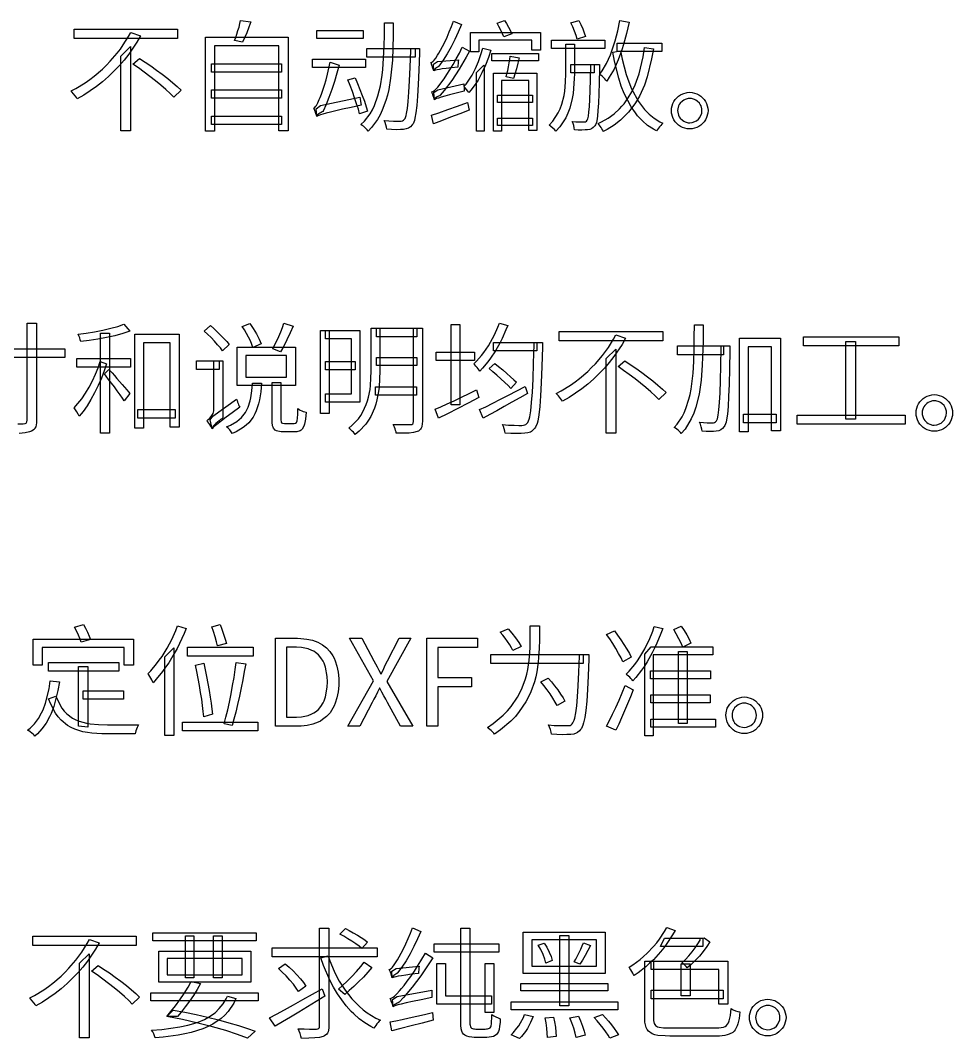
# Model space of a CAD drawing. Header units: millimetres. Extents: x 5 to 292, y 5 to 205.
# Drawn here: x 76.76 to 96.8, y 51.1 to 72.99 of the extents above; entities that cross this region are included whole.
import ezdxf

# ---------------------------------------------------------------- set-up
doc = ezdxf.new("R2010")
doc.units = ezdxf.units.MM
doc.layers.add('ANNOTATION', color=7, linetype='Continuous')

msp = doc.modelspace()

# ---------------------------------------------------------------- linework, layer by layer
at = {"layer": 'ANNOTATION'}
for points in [[(81.489, 72.99), (81.713, 72.959), (81.67, 72.843), (81.624, 72.726), (81.577, 72.618), (81.533, 72.525), (81.359, 72.559), (81.385, 72.624), (81.41, 72.697), (81.434, 72.773), (81.456, 72.849), (81.475, 72.922), (81.489, 72.99)], [(84.582, 72.941), (84.773, 72.941), (84.77, 72.67), (84.764, 72.401), (84.752, 72.135), (84.73, 71.876), (84.715, 71.749), (84.673, 71.504), (84.647, 71.386), (84.615, 71.272), (84.536, 71.058), (84.488, 70.958), (84.433, 70.862), (84.305, 70.689), (84.231, 70.611), (84.211, 70.636), (84.187, 70.662), (84.16, 70.688), (84.133, 70.714), (84.105, 70.735), (84.078, 70.751), (84.15, 70.822), (84.272, 70.982), (84.323, 71.071), (84.367, 71.165), (84.441, 71.367), (84.47, 71.474), (84.494, 71.585), (84.532, 71.816), (84.546, 71.936), (84.565, 72.182), (84.576, 72.433), (84.58, 72.687), (84.582, 72.941)], [(85.641, 71.908), (85.634, 71.929), (85.625, 71.958), (85.614, 71.991), (85.603, 72.024), (85.591, 72.056), (85.579, 72.083), (85.597, 72.089), (85.632, 72.115), (85.65, 72.134), (85.686, 72.183), (85.723, 72.243), (85.751, 72.285), (85.787, 72.349), (85.829, 72.431), (85.877, 72.526), (85.927, 72.632), (85.976, 72.745), (86.023, 72.861), (86.064, 72.977), (86.237, 72.9), (86.168, 72.739), (86.093, 72.579), (86.013, 72.423), (85.928, 72.273), (85.842, 72.135), (85.754, 72.011), (85.754, 72.006), (85.754, 72.006), (85.738, 71.995), (85.719, 71.984), (85.698, 71.97), (85.676, 71.954), (85.657, 71.939), (85.645, 71.923), (85.641, 71.908)], [(87.002, 72.935), (87.164, 72.992), (87.208, 72.922), (87.251, 72.844), (87.289, 72.769), (87.317, 72.706), (87.146, 72.638), (87.12, 72.705), (87.084, 72.783), (87.043, 72.864), (87.002, 72.935)], [(88.592, 72.941), (88.763, 72.99), (88.803, 72.904), (88.843, 72.81), (88.878, 72.721), (88.905, 72.647), (88.724, 72.587), (88.703, 72.666), (88.67, 72.759), (88.631, 72.854), (88.592, 72.941)], [(89.641, 72.987), (89.84, 72.954), (89.787, 72.711), (89.723, 72.475), (89.687, 72.36), (89.607, 72.143), (89.563, 72.041), (89.517, 71.944), (89.415, 71.768), (89.359, 71.688), (89.341, 71.71), (89.316, 71.736), (89.289, 71.763), (89.259, 71.79), (89.232, 71.815), (89.209, 71.836), (89.261, 71.907), (89.355, 72.067), (89.398, 72.156), (89.438, 72.249), (89.509, 72.447), (89.541, 72.551), (89.596, 72.766), (89.641, 72.987)], [(79.128, 72.734), (79.338, 72.659), (79.261, 72.527), (79.086, 72.268), (78.986, 72.14), (78.88, 72.016), (78.65, 71.783), (78.525, 71.673), (78.396, 71.57), (78.121, 71.385), (77.977, 71.304), (77.961, 71.331), (77.939, 71.36), (77.89, 71.422), (77.867, 71.451), (77.845, 71.474), (77.95, 71.529), (78.152, 71.652), (78.249, 71.721), (78.344, 71.793), (78.522, 71.946), (78.607, 72.028), (78.687, 72.112), (78.836, 72.285), (78.905, 72.374), (78.969, 72.464), (79.08, 72.644), (79.128, 72.734)], [(77.91, 72.804), (80.135, 72.804), (80.135, 72.605), (77.91, 72.605), (77.91, 72.804)], [(83.126, 72.773), (84.125, 72.773), (84.125, 72.6), (83.126, 72.6), (83.126, 72.773)], [(86.431, 72.734), (87.934, 72.734), (87.934, 72.35), (87.748, 72.35), (87.748, 72.569), (86.609, 72.569), (86.609, 72.313), (86.431, 72.313), (86.431, 72.734)], [(80.734, 72.631), (82.516, 72.631), (82.516, 70.619), (82.312, 70.619), (82.312, 72.445), (80.931, 72.445), (80.931, 70.607), (80.734, 70.607), (80.734, 72.631)], [(88.479, 72.479), (88.665, 72.479), (88.665, 71.846), (88.663, 71.74), (88.649, 71.526), (88.637, 71.418), (88.62, 71.311), (88.565, 71.102), (88.526, 70.999), (88.479, 70.898), (88.35, 70.704), (88.269, 70.611), (88.24, 70.643), (88.202, 70.678), (88.162, 70.71), (88.125, 70.738), (88.199, 70.823), (88.315, 71.001), (88.359, 71.093), (88.393, 71.187), (88.442, 71.377), (88.457, 71.473), (88.473, 71.663), (88.479, 71.848), (88.479, 72.479)], [(88.174, 72.566), (89.32, 72.566), (89.32, 72.386), (88.174, 72.386), (88.174, 72.566)], [(89.581, 72.502), (90.545, 72.502), (90.545, 72.321), (89.581, 72.321), (89.581, 72.502)], [(78.917, 72.22), (79.126, 72.427), (79.126, 72.424), (79.126, 70.614), (78.917, 70.614), (78.917, 72.22)], [(84.205, 72.388), (85.243, 72.388), (85.243, 72.202), (84.205, 72.202), (84.205, 72.388)], [(85.148, 72.388), (85.336, 72.388), (85.336, 72.388), (85.336, 72.37), (85.336, 72.329), (85.336, 72.29), (85.323, 71.921), (85.309, 71.614), (85.294, 71.364), (85.278, 71.163), (85.259, 71.006), (85.238, 70.888), (85.225, 70.842), (85.196, 70.771), (85.179, 70.746), (85.139, 70.704), (85.097, 70.676), (85.05, 70.659), (84.993, 70.648), (84.924, 70.644), (84.835, 70.642), (84.736, 70.644), (84.634, 70.65), (84.628, 70.695), (84.615, 70.746), (84.598, 70.797), (84.574, 70.841), (84.679, 70.833), (84.776, 70.828), (84.856, 70.827), (84.91, 70.826), (84.941, 70.828), (84.968, 70.834), (84.991, 70.845), (85.011, 70.865), (85.024, 70.884), (85.048, 70.945), (85.058, 70.987), (85.077, 71.099), (85.093, 71.251), (85.108, 71.447), (85.122, 71.691), (85.135, 71.988), (85.148, 72.344), (85.148, 72.388)], [(85.656, 71.286), (85.65, 71.307), (85.641, 71.334), (85.631, 71.366), (85.62, 71.398), (85.61, 71.428), (85.6, 71.453), (85.619, 71.46), (85.66, 71.486), (85.681, 71.506), (85.727, 71.558), (85.78, 71.621), (85.815, 71.668), (85.864, 71.737), (85.923, 71.825), (85.988, 71.927), (86.057, 72.041), (86.126, 72.163), (86.193, 72.29), (86.255, 72.417), (86.41, 72.329), (86.34, 72.2), (86.19, 71.946), (86.111, 71.821), (86.029, 71.7), (85.864, 71.482), (85.78, 71.384), (85.78, 71.378), (85.78, 71.378), (85.762, 71.369), (85.742, 71.359), (85.718, 71.346), (85.694, 71.332), (85.674, 71.316), (85.661, 71.301), (85.656, 71.286)], [(86.697, 72.396), (86.87, 72.352), (86.818, 72.194), (86.753, 72.029), (86.679, 71.865), (86.594, 71.709), (86.547, 71.635), (86.448, 71.501), (86.395, 71.441), (86.373, 71.47), (86.346, 71.506), (86.317, 71.541), (86.292, 71.567), (86.339, 71.623), (86.428, 71.748), (86.468, 71.816), (86.542, 71.96), (86.605, 72.108), (86.657, 72.256), (86.697, 72.396)], [(86.891, 72.28), (87.895, 72.28), (87.895, 72.12), (86.891, 72.12), (86.891, 72.28)], [(90.173, 72.406), (90.364, 72.383), (90.326, 72.168), (90.229, 71.777), (90.17, 71.602), (90.137, 71.519), (90.063, 71.362), (89.978, 71.216), (89.881, 71.081), (89.829, 71.018), (89.774, 70.958), (89.653, 70.844), (89.517, 70.741), (89.367, 70.647), (89.287, 70.604), (89.276, 70.629), (89.258, 70.658), (89.237, 70.689), (89.216, 70.72), (89.194, 70.748), (89.173, 70.772), (89.25, 70.81), (89.392, 70.893), (89.52, 70.986), (89.634, 71.089), (89.686, 71.144), (89.735, 71.201), (89.824, 71.325), (89.903, 71.459), (89.971, 71.605), (90.001, 71.682), (90.055, 71.845), (90.14, 72.207), (90.173, 72.406)], [(89.659, 72.337), (89.693, 72.16), (89.781, 71.826), (89.834, 71.669), (89.895, 71.52), (90.042, 71.251), (90.127, 71.132), (90.174, 71.076), (90.273, 70.975), (90.383, 70.887), (90.504, 70.812), (90.568, 70.779), (90.546, 70.758), (90.521, 70.732), (90.496, 70.702), (90.472, 70.672), (90.45, 70.643), (90.431, 70.614), (90.364, 70.651), (90.24, 70.735), (90.126, 70.833), (90.022, 70.943), (89.975, 71.003), (89.887, 71.131), (89.737, 71.42), (89.674, 71.581), (89.619, 71.751), (89.528, 72.114), (89.491, 72.308), (89.659, 72.337)], [(79.175, 72.05), (79.319, 72.174), (79.436, 72.096), (79.56, 72.012), (79.685, 71.924), (79.807, 71.833), (79.924, 71.741), (80.033, 71.652), (80.13, 71.568), (80.21, 71.489), (80.053, 71.34), (79.975, 71.419), (79.881, 71.506), (79.775, 71.599), (79.66, 71.694), (79.54, 71.788), (79.416, 71.881), (79.293, 71.969), (79.175, 72.05)], [(80.866, 72.06), (82.367, 72.06), (82.367, 71.877), (80.866, 71.877), (80.866, 72.06)], [(83.035, 72.158), (84.172, 72.158), (84.172, 71.98), (83.035, 71.98), (83.035, 72.158)], [(83.126, 70.929), (83.119, 70.953), (83.11, 70.982), (83.099, 71.015), (83.087, 71.049), (83.075, 71.081), (83.064, 71.107), (83.079, 71.115), (83.108, 71.144), (83.122, 71.165), (83.15, 71.22), (83.182, 71.288), (83.201, 71.336), (83.226, 71.405), (83.257, 71.494), (83.291, 71.598), (83.326, 71.713), (83.359, 71.837), (83.389, 71.964), (83.415, 72.091), (83.606, 72.029), (83.561, 71.857), (83.509, 71.679), (83.452, 71.504), (83.39, 71.336), (83.327, 71.18), (83.263, 71.04), (83.263, 71.035), (83.263, 71.035), (83.242, 71.025), (83.219, 71.013), (83.194, 70.998), (83.169, 70.981), (83.146, 70.963), (83.131, 70.945), (83.126, 70.929)], [(85.641, 71.908), (85.635, 72.047), (85.726, 72.107), (86.173, 72.145), (86.168, 72.107), (86.164, 72.064), (86.161, 72.022), (86.16, 71.988), (86.02, 71.973), (85.911, 71.959), (85.826, 71.947), (85.762, 71.937), (85.715, 71.929), (85.682, 71.921), (85.659, 71.914), (85.641, 71.908)], [(86.56, 71.874), (86.718, 72.032), (86.725, 72.024), (86.725, 70.609), (86.56, 70.609), (86.56, 71.874)], [(87.286, 72.223), (87.479, 72.187), (87.45, 72.069), (87.419, 71.949), (87.387, 71.837), (87.358, 71.743), (87.195, 71.779), (87.213, 71.843), (87.231, 71.917), (87.248, 71.996), (87.263, 72.077), (87.276, 72.154), (87.286, 72.223)], [(88.592, 72.042), (89.088, 72.042), (89.088, 71.861), (88.592, 71.861), (88.592, 72.042)], [(89.021, 72.042), (89.204, 72.042), (89.204, 72.042), (89.204, 72.025), (89.204, 71.988), (89.204, 71.968), (89.202, 71.952), (89.196, 71.658), (89.189, 71.413), (89.181, 71.213), (89.171, 71.053), (89.159, 70.929), (89.145, 70.835), (89.137, 70.799), (89.116, 70.744), (89.104, 70.725), (89.07, 70.688), (89.035, 70.663), (88.996, 70.649), (88.949, 70.64), (88.895, 70.636), (88.826, 70.635), (88.748, 70.635), (88.667, 70.637), (88.662, 70.681), (88.652, 70.729), (88.637, 70.776), (88.618, 70.818), (88.695, 70.812), (88.764, 70.809), (88.821, 70.808), (88.861, 70.808), (88.887, 70.81), (88.907, 70.814), (88.924, 70.825), (88.938, 70.844), (88.955, 70.878), (88.968, 70.935), (88.979, 71.02), (88.99, 71.138), (88.999, 71.292), (89.007, 71.484), (89.014, 71.719), (89.021, 72.001), (89.021, 72.042)], [(86.929, 71.859), (87.859, 71.859), (87.859, 70.624), (87.684, 70.624), (87.684, 71.699), (87.097, 71.699), (87.097, 70.611), (86.929, 70.611), (86.929, 71.859)], [(83.794, 71.714), (83.955, 71.758), (84.004, 71.638), (84.055, 71.509), (84.105, 71.378), (84.151, 71.252), (84.19, 71.136), (84.218, 71.037), (84.047, 70.981), (84.021, 71.082), (83.984, 71.199), (83.94, 71.327), (83.892, 71.46), (83.844, 71.591), (83.794, 71.714)], [(85.656, 71.286), (85.644, 71.441), (85.729, 71.502), (86.292, 71.629), (86.292, 71.59), (86.294, 71.546), (86.297, 71.504), (86.299, 71.472), (86.122, 71.428), (85.984, 71.393), (85.879, 71.364), (85.8, 71.341), (85.743, 71.323), (85.704, 71.309), (85.677, 71.296), (85.656, 71.286)], [(80.866, 71.497), (82.367, 71.497), (82.367, 71.317), (80.866, 71.317), (80.866, 71.497)], [(87.009, 71.386), (87.763, 71.386), (87.763, 71.229), (87.009, 71.229), (87.009, 71.386)], [(91.144, 71.446), (91.198, 71.442), (91.297, 71.416), (91.342, 71.393), (91.384, 71.364), (91.455, 71.293), (91.484, 71.251), (91.508, 71.205), (91.535, 71.106), (91.539, 71.053), (91.535, 71), (91.508, 70.901), (91.484, 70.856), (91.455, 70.813), (91.384, 70.742), (91.342, 70.712), (91.297, 70.689), (91.198, 70.662), (91.144, 70.658), (91.091, 70.662), (90.992, 70.689), (90.946, 70.712), (90.904, 70.742), (90.833, 70.813), (90.804, 70.856), (90.781, 70.901), (90.754, 71), (90.751, 71.053), (90.754, 71.106), (90.781, 71.205), (90.804, 71.251), (90.833, 71.293), (90.904, 71.364), (90.947, 71.393), (90.993, 71.416), (91.092, 71.442), (91.144, 71.446)], [(83.128, 70.927), (83.113, 71.092), (83.211, 71.162), (84.055, 71.34), (84.061, 71.298), (84.068, 71.252), (84.076, 71.207), (84.084, 71.172), (83.864, 71.122), (83.683, 71.081), (83.538, 71.048), (83.421, 71.021), (83.33, 70.998), (83.261, 70.978), (83.211, 70.962), (83.175, 70.95), (83.149, 70.939), (83.128, 70.927)], [(85.592, 70.952), (85.753, 71.006), (85.944, 71.074), (86.152, 71.149), (86.367, 71.226), (86.4, 71.063), (86.199, 70.986), (86, 70.908), (85.81, 70.835), (85.638, 70.769), (85.592, 70.952)], [(91.144, 70.79), (91.197, 70.795), (91.29, 70.833), (91.331, 70.866), (91.364, 70.906), (91.402, 71), (91.407, 71.053), (91.405, 71.087), (91.387, 71.152), (91.372, 71.182), (91.353, 71.211), (91.306, 71.258), (91.278, 71.278), (91.247, 71.293), (91.18, 71.312), (91.144, 71.314), (91.109, 71.312), (91.045, 71.293), (91.014, 71.278), (90.986, 71.258), (90.938, 71.211), (90.919, 71.182), (90.903, 71.152), (90.885, 71.087), (90.883, 71.053), (90.885, 71.018), (90.903, 70.951), (90.919, 70.92), (90.938, 70.891), (90.986, 70.844), (91.014, 70.824), (91.045, 70.809), (91.109, 70.792), (91.144, 70.79)], [(80.866, 70.934), (82.367, 70.934), (82.367, 70.751), (80.866, 70.751), (80.866, 70.934)], [(87.015, 70.891), (87.763, 70.891), (87.763, 70.733), (87.015, 70.733), (87.015, 70.891)], [(78.977, 66.458), (79.106, 66.307), (78.958, 66.257), (78.79, 66.212), (78.609, 66.173), (78.422, 66.139), (78.234, 66.11), (78.053, 66.087), (78.045, 66.123), (78.031, 66.165), (78.015, 66.206), (77.999, 66.242), (78.172, 66.267), (78.352, 66.297), (78.53, 66.332), (78.699, 66.371), (78.85, 66.413), (78.977, 66.458)], [(80.71, 66.309), (80.841, 66.428), (80.913, 66.365), (80.987, 66.295), (81.061, 66.222), (81.131, 66.152), (81.193, 66.085), (81.241, 66.025), (81.102, 65.889), (81.056, 65.95), (80.997, 66.019), (80.929, 66.093), (80.856, 66.17), (80.781, 66.243), (80.71, 66.309)], [(81.522, 66.407), (81.687, 66.474), (81.761, 66.368), (81.832, 66.251), (81.892, 66.136), (81.932, 66.038), (81.754, 65.961), (81.733, 66.025), (81.702, 66.099), (81.662, 66.178), (81.618, 66.257), (81.571, 66.335), (81.522, 66.407)], [(82.42, 66.479), (82.621, 66.417), (82.557, 66.273), (82.487, 66.124), (82.417, 65.984), (82.35, 65.865), (82.18, 65.93), (82.222, 66.01), (82.267, 66.1), (82.31, 66.197), (82.352, 66.296), (82.389, 66.392), (82.42, 66.479)], [(84.295, 66.371), (84.484, 66.371), (84.484, 65.45), (84.479, 65.283), (84.466, 65.105), (84.454, 65.015), (84.419, 64.833), (84.395, 64.742), (84.365, 64.652), (84.286, 64.477), (84.236, 64.393), (84.179, 64.311), (84.038, 64.16), (83.955, 64.091), (83.939, 64.113), (83.916, 64.137), (83.89, 64.162), (83.862, 64.187), (83.836, 64.209), (83.813, 64.225), (83.891, 64.288), (84.021, 64.426), (84.073, 64.499), (84.118, 64.576), (84.19, 64.732), (84.218, 64.813), (84.24, 64.894), (84.272, 65.057), (84.281, 65.138), (84.292, 65.298), (84.295, 65.453), (84.295, 66.371)], [(84.409, 66.371), (85.278, 66.371), (85.278, 66.19), (84.409, 66.19), (84.409, 66.371)], [(85.206, 66.371), (85.397, 66.371), (85.397, 64.364), (85.395, 64.322), (85.383, 64.251), (85.372, 64.224), (85.358, 64.2), (85.314, 64.163), (85.286, 64.15), (85.21, 64.131), (85.113, 64.12), (84.99, 64.116), (84.837, 64.114), (84.832, 64.142), (84.823, 64.175), (84.81, 64.21), (84.797, 64.244), (84.782, 64.277), (84.767, 64.305), (84.85, 64.303), (84.928, 64.301), (85, 64.3), (85.062, 64.301), (85.111, 64.302), (85.141, 64.302), (85.172, 64.306), (85.191, 64.316), (85.202, 64.335), (85.206, 64.364), (85.206, 66.371)], [(86.018, 66.451), (86.204, 66.451), (86.204, 64.728), (86.018, 64.728), (86.018, 66.451)], [(87.053, 66.482), (87.231, 66.428), (87.194, 66.335), (87.112, 66.153), (87.066, 66.063), (86.967, 65.889), (86.86, 65.727), (86.805, 65.652), (86.691, 65.513), (86.632, 65.45), (86.617, 65.473), (86.596, 65.5), (86.573, 65.53), (86.548, 65.56), (86.525, 65.587), (86.503, 65.607), (86.559, 65.662), (86.667, 65.785), (86.719, 65.852), (86.817, 65.997), (86.907, 66.153), (86.948, 66.234), (87.021, 66.398), (87.053, 66.482)], [(91.244, 66.448), (91.435, 66.448), (91.431, 66.094), (91.422, 65.749), (91.415, 65.581), (91.389, 65.259), (91.369, 65.104), (91.345, 64.955), (91.275, 64.676), (91.23, 64.546), (91.177, 64.423), (91.044, 64.203), (90.963, 64.106), (90.945, 64.13), (90.922, 64.154), (90.895, 64.178), (90.867, 64.202), (90.84, 64.223), (90.813, 64.24), (90.875, 64.31), (90.98, 64.468), (91.023, 64.555), (91.062, 64.647), (91.126, 64.845), (91.151, 64.951), (91.173, 65.06), (91.206, 65.29), (91.217, 65.41), (91.233, 65.658), (91.24, 65.916), (91.243, 66.18), (91.244, 66.448)], [(78.481, 66.265), (78.672, 66.265), (78.672, 64.114), (78.481, 64.114), (78.481, 66.265)], [(79.214, 66.242), (80.173, 66.242), (80.173, 64.243), (79.977, 64.243), (79.977, 66.056), (79.402, 66.056), (79.402, 64.225), (79.214, 64.225), (79.214, 66.242)], [(83.209, 66.325), (83.392, 66.325), (83.392, 64.542), (83.209, 64.542), (83.209, 66.325)], [(83.318, 66.325), (84.055, 66.325), (84.055, 64.785), (83.318, 64.785), (83.318, 64.965), (83.875, 64.965), (83.875, 66.147), (83.318, 66.147), (83.318, 66.325)], [(89.557, 66.232), (89.766, 66.157), (89.69, 66.025), (89.515, 65.765), (89.415, 65.638), (89.309, 65.514), (89.079, 65.281), (88.955, 65.172), (88.826, 65.068), (88.551, 64.884), (88.407, 64.803), (88.391, 64.83), (88.369, 64.859), (88.32, 64.921), (88.297, 64.95), (88.275, 64.973), (88.38, 65.028), (88.582, 65.151), (88.679, 65.219), (88.773, 65.291), (88.952, 65.445), (89.036, 65.526), (89.117, 65.61), (89.266, 65.783), (89.334, 65.872), (89.398, 65.961), (89.509, 66.141), (89.557, 66.232)], [(88.34, 66.301), (90.563, 66.301), (90.563, 66.103), (88.34, 66.103), (88.34, 66.301)], [(92.217, 66.162), (93.096, 66.162), (93.096, 64.168), (92.903, 64.168), (92.903, 65.974), (92.403, 65.974), (92.403, 64.147), (92.217, 64.147), (92.217, 66.162)], [(93.589, 66.19), (95.642, 66.19), (95.642, 65.992), (93.589, 65.992), (93.589, 66.19)], [(75.399, 65.933), (77.713, 65.933), (77.713, 65.741), (75.399, 65.741), (75.399, 65.933)], [(81.414, 65.964), (82.673, 65.964), (82.673, 65.143), (81.414, 65.143), (81.414, 65.964)], [(86.926, 66.069), (87.86, 66.069), (87.86, 65.889), (86.926, 65.889), (86.926, 66.069)], [(87.801, 66.069), (87.979, 66.069), (87.979, 66.069), (87.979, 66.049), (87.979, 66.005), (87.979, 65.966), (87.966, 65.549), (87.953, 65.201), (87.939, 64.916), (87.921, 64.688), (87.9, 64.511), (87.876, 64.378), (87.862, 64.327), (87.83, 64.248), (87.811, 64.22), (87.789, 64.192), (87.743, 64.153), (87.719, 64.14), (87.666, 64.123), (87.6, 64.114), (87.518, 64.109), (87.414, 64.108), (87.297, 64.11), (87.179, 64.116), (87.173, 64.16), (87.159, 64.21), (87.141, 64.259), (87.117, 64.302), (87.249, 64.292), (87.37, 64.287), (87.468, 64.285), (87.532, 64.284), (87.57, 64.286), (87.6, 64.293), (87.624, 64.306), (87.646, 64.326), (87.662, 64.348), (87.691, 64.419), (87.704, 64.467), (87.727, 64.597), (87.746, 64.773), (87.763, 65), (87.776, 65.281), (87.788, 65.621), (87.801, 66.025), (87.801, 66.069)], [(89.346, 65.719), (89.555, 65.925), (89.555, 65.922), (89.555, 64.114), (89.346, 64.114), (89.346, 65.719)], [(90.878, 65.994), (91.871, 65.994), (91.871, 65.804), (90.878, 65.804), (90.878, 65.994)], [(91.819, 65.994), (92.005, 65.994), (92.005, 65.994), (92.005, 65.975), (92.005, 65.931), (92.005, 65.894), (91.997, 65.497), (91.989, 65.169), (91.981, 64.902), (91.969, 64.688), (91.954, 64.522), (91.937, 64.4), (91.926, 64.354), (91.901, 64.283), (91.887, 64.258), (91.85, 64.216), (91.812, 64.188), (91.769, 64.169), (91.716, 64.158), (91.655, 64.152), (91.578, 64.151), (91.494, 64.154), (91.41, 64.158), (91.404, 64.204), (91.393, 64.256), (91.376, 64.307), (91.353, 64.351), (91.44, 64.345), (91.52, 64.342), (91.587, 64.341), (91.631, 64.341), (91.657, 64.341), (91.68, 64.347), (91.7, 64.36), (91.719, 64.382), (91.738, 64.427), (91.755, 64.505), (91.77, 64.62), (91.784, 64.779), (91.795, 64.987), (91.804, 65.247), (91.812, 65.566), (91.819, 65.948), (91.819, 65.994)], [(94.497, 66.09), (94.711, 66.09), (94.711, 64.421), (94.497, 64.421), (94.497, 66.09)], [(77.973, 65.719), (79.123, 65.719), (79.123, 65.538), (77.973, 65.538), (77.973, 65.719)], [(81.602, 65.788), (81.602, 65.319), (82.479, 65.319), (82.479, 65.788), (81.602, 65.788)], [(84.409, 65.744), (85.278, 65.744), (85.278, 65.569), (84.409, 65.569), (84.409, 65.744)], [(85.693, 65.86), (86.516, 65.86), (86.516, 65.677), (85.693, 65.677), (85.693, 65.86)], [(78.471, 65.654), (78.607, 65.607), (78.557, 65.454), (78.497, 65.297), (78.429, 65.14), (78.353, 64.986), (78.273, 64.839), (78.189, 64.703), (78.104, 64.582), (78.017, 64.48), (77.997, 64.524), (77.969, 64.573), (77.938, 64.621), (77.911, 64.661), (77.994, 64.751), (78.076, 64.858), (78.157, 64.978), (78.233, 65.107), (78.305, 65.243), (78.369, 65.382), (78.425, 65.52), (78.471, 65.654)], [(78.659, 65.486), (78.688, 65.456), (78.729, 65.411), (78.778, 65.357), (78.832, 65.295), (78.888, 65.231), (78.944, 65.166), (78.997, 65.105), (79.043, 65.049), (79.081, 65.003), (79.106, 64.97), (78.987, 64.81), (78.949, 64.869), (78.899, 64.942), (78.84, 65.024), (78.778, 65.11), (78.715, 65.194), (78.654, 65.273), (78.601, 65.341), (78.561, 65.393), (78.659, 65.486)], [(80.54, 65.672), (81.027, 65.672), (81.027, 65.484), (80.54, 65.484), (80.54, 65.672)], [(80.877, 64.207), (80.865, 64.235), (80.848, 64.266), (80.828, 64.3), (80.806, 64.333), (80.785, 64.363), (80.764, 64.385), (80.792, 64.407), (80.826, 64.436), (80.86, 64.473), (80.889, 64.517), (80.901, 64.542), (80.914, 64.594), (80.916, 64.622), (80.916, 65.672), (81.109, 65.672), (81.109, 64.444), (81.109, 64.444), (81.086, 64.427), (81.06, 64.408), (81.028, 64.383), (80.993, 64.355), (80.959, 64.325), (80.927, 64.294), (80.901, 64.264), (80.883, 64.234), (80.877, 64.207)], [(83.318, 65.654), (83.955, 65.654), (83.955, 65.478), (83.318, 65.478), (83.318, 65.654)], [(86.833, 65.507), (86.952, 65.615), (87.036, 65.55), (87.124, 65.477), (87.21, 65.403), (87.291, 65.331), (87.363, 65.266), (87.421, 65.21), (87.298, 65.078), (87.239, 65.138), (87.168, 65.209), (87.087, 65.285), (87.001, 65.362), (86.915, 65.437), (86.833, 65.507)], [(89.604, 65.548), (89.748, 65.672), (89.865, 65.594), (89.988, 65.511), (90.113, 65.423), (90.235, 65.331), (90.353, 65.24), (90.461, 65.151), (90.558, 65.066), (90.638, 64.988), (90.481, 64.839), (90.403, 64.918), (90.309, 65.005), (90.203, 65.098), (90.088, 65.192), (89.968, 65.287), (89.845, 65.379), (89.722, 65.467), (89.604, 65.548)], [(81.744, 65.19), (81.94, 65.19), (81.922, 65.003), (81.894, 64.831), (81.875, 64.75), (81.825, 64.599), (81.794, 64.529), (81.758, 64.463), (81.667, 64.342), (81.611, 64.288), (81.548, 64.238), (81.397, 64.147), (81.308, 64.106), (81.288, 64.144), (81.257, 64.186), (81.222, 64.226), (81.19, 64.256), (81.27, 64.289), (81.406, 64.365), (81.462, 64.409), (81.511, 64.457), (81.592, 64.561), (81.624, 64.618), (81.651, 64.678), (81.693, 64.809), (81.708, 64.879), (81.73, 65.028), (81.744, 65.19)], [(82.167, 65.203), (82.358, 65.203), (82.358, 64.405), (82.362, 64.363), (82.372, 64.34), (82.394, 64.329), (82.433, 64.326), (82.471, 64.326), (82.535, 64.326), (82.6, 64.326), (82.644, 64.326), (82.671, 64.331), (82.691, 64.346), (82.704, 64.379), (82.714, 64.436), (82.72, 64.524), (82.722, 64.645), (82.747, 64.629), (82.774, 64.613), (82.805, 64.598), (82.836, 64.585), (82.868, 64.574), (82.897, 64.565), (82.884, 64.418), (82.863, 64.307), (82.85, 64.265), (82.815, 64.201), (82.793, 64.18), (82.767, 64.165), (82.701, 64.147), (82.662, 64.145), (82.613, 64.145), (82.535, 64.145), (82.456, 64.145), (82.404, 64.145), (82.361, 64.147), (82.288, 64.158), (82.26, 64.168), (82.236, 64.182), (82.2, 64.221), (82.188, 64.247), (82.179, 64.277), (82.168, 64.355), (82.167, 64.403), (82.167, 65.203)], [(84.391, 65.112), (85.273, 65.112), (85.273, 64.937), (84.391, 64.937), (84.391, 65.112)], [(85.675, 64.632), (85.795, 64.684), (85.931, 64.744), (86.079, 64.814), (86.237, 64.889), (86.4, 64.967), (86.563, 65.045), (86.609, 64.883), (86.384, 64.764), (86.156, 64.646), (85.939, 64.535), (85.745, 64.436), (85.675, 64.632)], [(86.625, 64.622), (86.758, 64.685), (86.91, 64.76), (87.075, 64.845), (87.25, 64.935), (87.429, 65.029), (87.607, 65.122), (87.654, 64.968), (87.49, 64.875), (87.322, 64.781), (87.156, 64.689), (86.996, 64.6), (86.844, 64.517), (86.704, 64.442), (86.625, 64.622)], [(80.877, 64.207), (80.836, 64.403), (80.89, 64.485), (81.404, 64.846), (81.414, 64.817), (81.424, 64.786), (81.435, 64.754), (81.448, 64.723), (81.46, 64.695), (81.471, 64.674), (81.306, 64.554), (81.177, 64.458), (81.078, 64.383), (81.005, 64.326), (80.953, 64.284), (80.917, 64.253), (80.894, 64.229), (80.877, 64.207)], [(96.401, 64.945), (96.455, 64.941), (96.554, 64.915), (96.599, 64.891), (96.641, 64.863), (96.712, 64.792), (96.741, 64.75), (96.765, 64.704), (96.792, 64.605), (96.795, 64.553), (96.792, 64.5), (96.765, 64.401), (96.741, 64.355), (96.712, 64.313), (96.641, 64.241), (96.599, 64.212), (96.554, 64.188), (96.455, 64.161), (96.401, 64.158), (96.348, 64.161), (96.249, 64.188), (96.203, 64.212), (96.161, 64.241), (96.09, 64.313), (96.061, 64.355), (96.038, 64.401), (96.012, 64.5), (96.009, 64.553), (96.012, 64.605), (96.038, 64.704), (96.061, 64.75), (96.09, 64.792), (96.162, 64.863), (96.204, 64.891), (96.251, 64.915), (96.349, 64.941), (96.401, 64.945)], [(96.401, 64.289), (96.454, 64.294), (96.547, 64.332), (96.587, 64.366), (96.621, 64.406), (96.659, 64.499), (96.664, 64.553), (96.661, 64.587), (96.644, 64.651), (96.629, 64.681), (96.61, 64.71), (96.563, 64.757), (96.535, 64.777), (96.504, 64.792), (96.437, 64.811), (96.401, 64.813), (96.366, 64.811), (96.302, 64.792), (96.271, 64.777), (96.243, 64.757), (96.195, 64.71), (96.176, 64.681), (96.16, 64.651), (96.142, 64.587), (96.14, 64.553), (96.142, 64.517), (96.16, 64.451), (96.176, 64.42), (96.195, 64.391), (96.243, 64.343), (96.271, 64.324), (96.302, 64.309), (96.366, 64.292), (96.401, 64.289)], [(79.283, 64.622), (80.086, 64.622), (80.086, 64.436), (79.283, 64.436), (79.283, 64.622)], [(92.302, 64.524), (93.004, 64.524), (93.004, 64.339), (92.302, 64.339), (92.302, 64.524)], [(93.455, 64.501), (95.774, 64.501), (95.774, 64.307), (93.455, 64.307), (93.455, 64.501)], [(77.919, 59.946), (78.11, 60), (78.154, 59.922), (78.199, 59.836), (78.237, 59.753), (78.262, 59.683), (78.063, 59.621), (78.039, 59.69), (78.004, 59.776), (77.962, 59.864), (77.919, 59.946)], [(80.87, 59.951), (81.053, 60), (81.089, 59.9), (81.126, 59.792), (81.16, 59.687), (81.184, 59.597), (80.991, 59.541), (80.97, 59.632), (80.941, 59.739), (80.905, 59.85), (80.87, 59.951)], [(80.137, 59.971), (80.32, 59.917), (80.276, 59.808), (80.177, 59.592), (80.123, 59.485), (80.065, 59.38), (79.944, 59.18), (79.879, 59.084), (79.813, 58.993), (79.677, 58.826), (79.608, 58.751), (79.596, 58.778), (79.579, 58.811), (79.559, 58.847), (79.537, 58.884), (79.516, 58.918), (79.497, 58.942), (79.56, 59.008), (79.683, 59.154), (79.742, 59.234), (79.801, 59.318), (79.911, 59.495), (79.963, 59.588), (80.012, 59.683), (80.099, 59.875), (80.137, 59.971)], [(87.715, 59.977), (87.912, 59.977), (87.912, 59.67), (87.908, 59.49), (87.897, 59.295), (87.888, 59.194), (87.855, 58.986), (87.833, 58.879), (87.804, 58.772), (87.726, 58.556), (87.677, 58.448), (87.619, 58.341), (87.479, 58.131), (87.396, 58.028), (87.302, 57.927), (87.079, 57.736), (86.949, 57.645), (86.931, 57.669), (86.907, 57.694), (86.879, 57.72), (86.85, 57.745), (86.822, 57.769), (86.797, 57.787), (86.921, 57.872), (87.134, 58.051), (87.224, 58.145), (87.304, 58.241), (87.439, 58.437), (87.494, 58.537), (87.541, 58.638), (87.614, 58.838), (87.641, 58.938), (87.662, 59.037), (87.692, 59.23), (87.701, 59.324), (87.712, 59.504), (87.715, 59.672), (87.715, 59.977)], [(87.073, 59.838), (87.238, 59.91), (87.318, 59.819), (87.398, 59.716), (87.468, 59.616), (87.519, 59.53), (87.344, 59.445), (87.314, 59.503), (87.274, 59.566), (87.228, 59.635), (87.178, 59.706), (87.125, 59.775), (87.073, 59.838)], [(89.358, 59.788), (89.526, 59.868), (89.594, 59.776), (89.663, 59.676), (89.73, 59.573), (89.793, 59.472), (89.847, 59.379), (89.887, 59.298), (89.707, 59.203), (89.667, 59.286), (89.615, 59.382), (89.555, 59.485), (89.49, 59.591), (89.424, 59.694), (89.358, 59.788)], [(90.383, 59.958), (90.563, 59.915), (90.524, 59.808), (90.436, 59.598), (90.387, 59.494), (90.336, 59.393), (90.227, 59.201), (90.17, 59.11), (90.11, 59.023), (89.986, 58.866), (89.921, 58.795), (89.904, 58.816), (89.881, 58.84), (89.854, 58.867), (89.827, 58.892), (89.801, 58.914), (89.779, 58.932), (89.842, 58.996), (89.963, 59.14), (90.02, 59.219), (90.075, 59.303), (90.177, 59.48), (90.225, 59.573), (90.27, 59.668), (90.349, 59.861), (90.383, 59.958)], [(90.801, 59.892), (90.963, 59.964), (91.024, 59.875), (91.081, 59.778), (91.132, 59.684), (91.169, 59.603), (90.994, 59.515), (90.959, 59.6), (90.91, 59.698), (90.855, 59.799), (90.801, 59.892)], [(77.031, 59.69), (79.188, 59.69), (79.188, 59.128), (78.989, 59.128), (78.989, 59.507), (77.222, 59.507), (77.222, 59.128), (77.031, 59.128), (77.031, 59.69)], [(82.239, 57.815), (82.239, 59.706), (82.711, 59.706), (82.783, 59.704), (82.917, 59.69), (83.039, 59.663), (83.15, 59.622), (83.201, 59.596), (83.249, 59.567), (83.336, 59.5), (83.411, 59.42), (83.474, 59.328), (83.501, 59.277), (83.524, 59.224), (83.562, 59.108), (83.587, 58.98), (83.6, 58.841), (83.601, 58.767), (83.6, 58.694), (83.587, 58.555), (83.562, 58.426), (83.524, 58.308), (83.501, 58.254), (83.474, 58.202), (83.412, 58.107), (83.338, 58.026), (83.251, 57.957), (83.204, 57.927), (83.154, 57.901), (83.044, 57.859), (82.924, 57.831), (82.792, 57.817), (82.722, 57.815), (82.239, 57.815)], [(83.797, 57.815), (84.349, 58.793), (83.833, 59.706), (84.096, 59.706), (84.354, 59.223), (84.39, 59.157), (84.424, 59.093), (84.461, 59.024), (84.504, 58.945), (84.514, 58.945), (84.551, 59.024), (84.582, 59.093), (84.614, 59.157), (84.649, 59.223), (84.901, 59.706), (85.152, 59.706), (84.636, 58.78), (85.19, 57.815), (84.927, 57.815), (84.649, 58.326), (84.609, 58.397), (84.57, 58.47), (84.528, 58.548), (84.483, 58.633), (84.473, 58.633), (84.433, 58.548), (84.394, 58.47), (84.357, 58.397), (84.321, 58.326), (84.05, 57.815), (83.797, 57.815)], [(85.492, 57.815), (85.492, 59.706), (86.58, 59.706), (86.58, 59.505), (85.729, 59.505), (85.729, 58.865), (86.451, 58.865), (86.451, 58.664), (85.729, 58.664), (85.729, 57.815), (85.492, 57.815)], [(79.864, 59.309), (80.055, 59.499), (80.057, 59.497), (80.057, 57.614), (79.864, 57.614), (79.864, 59.309)], [(80.351, 59.512), (81.757, 59.512), (81.757, 59.324), (80.351, 59.324), (80.351, 59.512)], [(82.476, 58.011), (82.691, 58.011), (82.797, 58.017), (82.939, 58.046), (83.023, 58.079), (83.061, 58.1), (83.097, 58.124), (83.162, 58.178), (83.217, 58.243), (83.263, 58.318), (83.283, 58.359), (83.315, 58.449), (83.352, 58.653), (83.356, 58.767), (83.352, 58.883), (83.315, 59.087), (83.283, 59.174), (83.263, 59.214), (83.217, 59.287), (83.162, 59.35), (83.097, 59.403), (83.061, 59.426), (83.023, 59.446), (82.939, 59.478), (82.797, 59.507), (82.691, 59.512), (82.476, 59.512), (82.476, 58.011)], [(86.867, 59.36), (88.855, 59.36), (88.855, 59.167), (86.867, 59.167), (86.867, 59.36)], [(88.778, 59.36), (88.979, 59.36), (88.979, 59.36), (88.978, 59.341), (88.977, 59.321), (88.977, 59.298), (88.977, 59.26), (88.961, 58.902), (88.946, 58.602), (88.929, 58.355), (88.911, 58.157), (88.89, 58.002), (88.864, 57.885), (88.85, 57.839), (88.817, 57.768), (88.799, 57.743), (88.777, 57.718), (88.73, 57.68), (88.706, 57.667), (88.651, 57.648), (88.585, 57.637), (88.506, 57.634), (88.405, 57.633), (88.291, 57.636), (88.172, 57.642), (88.166, 57.689), (88.151, 57.743), (88.131, 57.796), (88.105, 57.843), (88.231, 57.833), (88.347, 57.829), (88.442, 57.828), (88.505, 57.828), (88.542, 57.828), (88.572, 57.833), (88.596, 57.845), (88.618, 57.864), (88.633, 57.885), (88.66, 57.947), (88.672, 57.989), (88.694, 58.101), (88.715, 58.252), (88.733, 58.447), (88.749, 58.687), (88.764, 58.977), (88.778, 59.322), (88.778, 59.36)], [(90.357, 59.52), (91.644, 59.52), (91.644, 59.352), (90.357, 59.352), (90.357, 57.609), (90.176, 57.609), (90.176, 59.368), (90.318, 59.52), (90.357, 59.52)], [(90.901, 59.425), (91.089, 59.425), (91.089, 57.872), (90.901, 57.872), (90.901, 59.425)], [(77.364, 59.187), (78.871, 59.187), (78.871, 58.999), (77.364, 58.999), (77.364, 59.187)], [(80.521, 59.128), (80.697, 59.169), (80.729, 59.029), (80.76, 58.883), (80.789, 58.734), (80.816, 58.586), (80.839, 58.443), (80.859, 58.308), (80.875, 58.185), (80.888, 58.078), (80.697, 58.021), (80.687, 58.132), (80.672, 58.259), (80.654, 58.397), (80.631, 58.543), (80.605, 58.692), (80.578, 58.843), (80.55, 58.99), (80.521, 59.128)], [(81.396, 59.187), (81.599, 59.154), (81.57, 58.989), (81.537, 58.816), (81.503, 58.638), (81.465, 58.46), (81.426, 58.286), (81.387, 58.121), (81.347, 57.967), (81.308, 57.83), (81.138, 57.869), (81.176, 58.009), (81.214, 58.165), (81.251, 58.333), (81.286, 58.509), (81.319, 58.688), (81.349, 58.865), (81.375, 59.033), (81.396, 59.187)], [(78.006, 59.1), (78.208, 59.1), (78.208, 57.792), (78.006, 57.82), (78.006, 59.1)], [(90.303, 59.004), (91.59, 59.004), (91.59, 58.834), (90.303, 58.834), (90.303, 59.004)], [(77.398, 58.79), (77.594, 58.77), (77.563, 58.581), (77.474, 58.239), (77.416, 58.086), (77.383, 58.014), (77.308, 57.88), (77.221, 57.759), (77.123, 57.65), (77.07, 57.601), (77.053, 57.621), (77.029, 57.644), (77, 57.668), (76.969, 57.693), (76.94, 57.714), (76.913, 57.73), (76.965, 57.774), (77.061, 57.87), (77.143, 57.98), (77.213, 58.102), (77.243, 58.169), (77.295, 58.309), (77.373, 58.62), (77.398, 58.79)], [(87.943, 58.772), (88.102, 58.849), (88.17, 58.771), (88.239, 58.684), (88.306, 58.595), (88.369, 58.508), (88.423, 58.426), (88.463, 58.354), (88.293, 58.261), (88.254, 58.336), (88.203, 58.42), (88.143, 58.51), (88.078, 58.601), (88.01, 58.689), (87.943, 58.772)], [(89.358, 57.82), (89.42, 57.938), (89.487, 58.073), (89.557, 58.221), (89.627, 58.377), (89.693, 58.535), (89.753, 58.69), (89.926, 58.597), (89.87, 58.45), (89.809, 58.299), (89.745, 58.147), (89.681, 57.999), (89.617, 57.859), (89.555, 57.73), (89.358, 57.82)], [(77.522, 58.46), (77.558, 58.367), (77.645, 58.207), (77.697, 58.142), (77.753, 58.084), (77.878, 57.99), (77.947, 57.955), (78.02, 57.925), (78.176, 57.881), (78.26, 57.867), (78.439, 57.849), (78.631, 57.843), (78.723, 57.843), (78.869, 57.843), (79.035, 57.843), (79.117, 57.844), (79.19, 57.845), (79.251, 57.846), (79.296, 57.846), (79.283, 57.82), (79.267, 57.788), (79.253, 57.753), (79.24, 57.716), (79.231, 57.681), (79.224, 57.65), (79.095, 57.65), (78.62, 57.65), (78.508, 57.652), (78.295, 57.667), (78.196, 57.68), (78.101, 57.698), (77.926, 57.753), (77.845, 57.789), (77.769, 57.834), (77.631, 57.948), (77.568, 58.017), (77.51, 58.097), (77.408, 58.289), (77.364, 58.401), (77.522, 58.46)], [(78.107, 58.576), (78.976, 58.576), (78.976, 58.396), (78.107, 58.396), (78.107, 58.576)], [(90.305, 58.491), (91.587, 58.491), (91.587, 58.321), (90.305, 58.321), (90.305, 58.491)], [(92.315, 58.445), (92.369, 58.441), (92.468, 58.415), (92.513, 58.391), (92.555, 58.363), (92.626, 58.292), (92.655, 58.25), (92.679, 58.204), (92.706, 58.105), (92.709, 58.053), (92.706, 58), (92.679, 57.901), (92.655, 57.855), (92.626, 57.813), (92.555, 57.741), (92.513, 57.712), (92.468, 57.688), (92.369, 57.661), (92.315, 57.658), (92.262, 57.661), (92.163, 57.688), (92.117, 57.712), (92.075, 57.741), (92.004, 57.813), (91.975, 57.855), (91.952, 57.901), (91.926, 58), (91.923, 58.053), (91.926, 58.105), (91.952, 58.204), (91.975, 58.25), (92.004, 58.292), (92.076, 58.363), (92.118, 58.391), (92.165, 58.415), (92.263, 58.441), (92.315, 58.445)], [(92.315, 57.789), (92.368, 57.794), (92.461, 57.832), (92.501, 57.866), (92.535, 57.906), (92.573, 57.999), (92.578, 58.053), (92.575, 58.087), (92.558, 58.151), (92.543, 58.181), (92.524, 58.21), (92.477, 58.257), (92.449, 58.277), (92.418, 58.292), (92.351, 58.311), (92.315, 58.313), (92.28, 58.311), (92.216, 58.292), (92.185, 58.277), (92.157, 58.257), (92.109, 58.21), (92.09, 58.181), (92.074, 58.151), (92.056, 58.087), (92.054, 58.053), (92.056, 58.017), (92.074, 57.951), (92.09, 57.92), (92.109, 57.891), (92.157, 57.843), (92.185, 57.824), (92.216, 57.809), (92.28, 57.792), (92.315, 57.789)], [(80.24, 57.903), (81.863, 57.903), (81.863, 57.717), (80.24, 57.717), (80.24, 57.903)], [(90.305, 57.967), (91.696, 57.967), (91.696, 57.792), (90.305, 57.792), (90.305, 57.967)], [(83.189, 53.477), (83.387, 53.477), (83.387, 51.372), (83.386, 51.324), (83.371, 51.247), (83.359, 51.218), (83.342, 51.195), (83.296, 51.157), (83.266, 51.142), (83.188, 51.123), (83.084, 51.112), (82.954, 51.106), (82.796, 51.104), (82.786, 51.151), (82.768, 51.207), (82.747, 51.262), (82.724, 51.31), (82.853, 51.306), (82.971, 51.305), (83.122, 51.305), (83.152, 51.31), (83.173, 51.32), (83.185, 51.34), (83.189, 51.372), (83.189, 53.477)], [(83.625, 53.342), (83.743, 53.467), (83.826, 53.424), (83.913, 53.375), (84.001, 53.322), (84.085, 53.27), (84.159, 53.221), (84.218, 53.175), (84.097, 53.036), (84.038, 53.084), (83.965, 53.137), (83.883, 53.192), (83.796, 53.247), (83.709, 53.298), (83.625, 53.342)], [(84.749, 52.406), (84.743, 52.43), (84.734, 52.459), (84.723, 52.492), (84.711, 52.526), (84.698, 52.559), (84.685, 52.587), (84.703, 52.593), (84.738, 52.618), (84.756, 52.637), (84.792, 52.686), (84.832, 52.749), (84.86, 52.791), (84.898, 52.854), (84.942, 52.934), (84.992, 53.029), (85.043, 53.135), (85.093, 53.249), (85.141, 53.366), (85.182, 53.484), (85.361, 53.402), (85.292, 53.242), (85.216, 53.081), (85.134, 52.923), (85.047, 52.774), (84.957, 52.636), (84.865, 52.512), (84.865, 52.507), (84.865, 52.507), (84.847, 52.496), (84.828, 52.485), (84.806, 52.471), (84.784, 52.455), (84.766, 52.438), (84.753, 52.422), (84.749, 52.406)], [(86.225, 53.477), (86.415, 53.477), (86.415, 51.462), (86.418, 51.408), (86.437, 51.337), (86.454, 51.32), (86.475, 51.314), (86.497, 51.309), (86.52, 51.306), (86.547, 51.305), (86.626, 51.305), (86.715, 51.305), (86.745, 51.305), (86.774, 51.307), (86.8, 51.311), (86.82, 51.315), (86.838, 51.323), (86.854, 51.334), (86.868, 51.352), (86.877, 51.377), (86.882, 51.414), (86.886, 51.467), (86.89, 51.536), (86.893, 51.617), (86.932, 51.589), (86.976, 51.564), (87.024, 51.542), (87.071, 51.527), (87.066, 51.448), (87.058, 51.368), (87.046, 51.298), (87.032, 51.251), (87.014, 51.214), (86.989, 51.185), (86.959, 51.163), (86.924, 51.147), (86.882, 51.136), (86.833, 51.129), (86.782, 51.125), (86.733, 51.124), (86.664, 51.124), (86.575, 51.124), (86.508, 51.124), (86.458, 51.127), (86.404, 51.135), (86.352, 51.149), (86.307, 51.171), (86.283, 51.194), (86.262, 51.221), (86.245, 51.259), (86.234, 51.312), (86.227, 51.385), (86.225, 51.483), (86.225, 53.477)], [(90.651, 53.49), (90.829, 53.425), (90.776, 53.329), (90.655, 53.142), (90.586, 53.051), (90.514, 52.962), (90.362, 52.796), (90.282, 52.718), (90.2, 52.645), (90.034, 52.512), (89.949, 52.453), (89.939, 52.477), (89.922, 52.507), (89.902, 52.541), (89.881, 52.576), (89.86, 52.609), (89.841, 52.633), (89.921, 52.684), (90.077, 52.801), (90.153, 52.865), (90.228, 52.934), (90.369, 53.08), (90.434, 53.158), (90.496, 53.238), (90.605, 53.404), (90.651, 53.49)], [(78.239, 53.232), (78.448, 53.157), (78.372, 53.025), (78.196, 52.765), (78.097, 52.638), (77.991, 52.514), (77.76, 52.281), (77.636, 52.172), (77.507, 52.068), (77.233, 51.884), (77.088, 51.803), (77.072, 51.83), (77.051, 51.859), (77.002, 51.921), (76.978, 51.95), (76.957, 51.973), (77.061, 52.028), (77.263, 52.151), (77.36, 52.219), (77.455, 52.291), (77.633, 52.445), (77.717, 52.526), (77.798, 52.61), (77.947, 52.783), (78.015, 52.872), (78.079, 52.961), (78.191, 53.141), (78.239, 53.232)], [(77.021, 53.301), (79.245, 53.301), (79.245, 53.103), (77.021, 53.103), (77.021, 53.301)], [(79.601, 53.371), (81.822, 53.371), (81.822, 53.198), (79.601, 53.198), (79.601, 53.371)], [(80.305, 53.307), (80.488, 53.307), (80.488, 52.404), (80.305, 52.404), (80.305, 53.307)], [(80.908, 53.307), (81.092, 53.307), (81.092, 52.404), (80.908, 52.404), (80.908, 53.307)], [(87.561, 53.384), (89.33, 53.384), (89.33, 52.496), (87.561, 52.496), (87.561, 53.384)], [(87.747, 53.222), (87.747, 52.659), (89.137, 52.659), (89.137, 53.222), (87.747, 53.222)], [(88.35, 53.319), (88.543, 53.319), (88.543, 51.805), (88.35, 51.805), (88.35, 53.319)], [(90.602, 53.257), (91.428, 53.257), (91.428, 53.082), (90.514, 53.082), (90.602, 53.257)], [(91.365, 53.257), (91.412, 53.257), (91.451, 53.268), (91.577, 53.178), (91.51, 53.078), (91.434, 52.975), (91.351, 52.874), (91.264, 52.779), (91.176, 52.693), (91.092, 52.618), (91.068, 52.647), (91.037, 52.678), (91.004, 52.708), (90.976, 52.731), (91.051, 52.799), (91.125, 52.879), (91.197, 52.966), (91.264, 53.053), (91.321, 53.138), (91.365, 53.216), (91.365, 53.257)], [(82.17, 53.049), (84.424, 53.049), (84.424, 52.86), (82.17, 52.86), (82.17, 53.049)], [(85.65, 53.136), (87.043, 53.136), (87.043, 52.955), (85.65, 52.955), (85.65, 53.136)], [(87.888, 53.11), (88.017, 53.154), (88.074, 53.062), (88.124, 52.961), (88.164, 52.862), (88.188, 52.778), (88.053, 52.723), (88.03, 52.807), (87.992, 52.909), (87.943, 53.015), (87.888, 53.11)], [(88.858, 53.157), (89.011, 53.1), (88.955, 52.995), (88.896, 52.886), (88.837, 52.783), (88.784, 52.698), (88.659, 52.749), (88.694, 52.809), (88.73, 52.877), (88.767, 52.949), (88.801, 53.022), (88.833, 53.094), (88.858, 53.157)], [(78.027, 52.719), (78.236, 52.925), (78.236, 52.922), (78.236, 51.114), (78.027, 51.114), (78.027, 52.719)], [(79.73, 52.979), (81.713, 52.979), (81.713, 52.311), (79.73, 52.311), (79.73, 52.979)], [(79.913, 52.819), (79.913, 52.468), (81.522, 52.468), (81.522, 52.819), (79.913, 52.819)], [(83.372, 52.881), (83.41, 52.768), (83.501, 52.549), (83.554, 52.441), (83.611, 52.337), (83.737, 52.139), (83.807, 52.045), (83.88, 51.956), (84.038, 51.794), (84.122, 51.72), (84.211, 51.653), (84.398, 51.539), (84.497, 51.493), (84.472, 51.472), (84.446, 51.445), (84.42, 51.415), (84.395, 51.384), (84.372, 51.353), (84.355, 51.326), (84.288, 51.36), (84.159, 51.438), (84.037, 51.527), (83.921, 51.629), (83.866, 51.684), (83.76, 51.802), (83.571, 52.063), (83.487, 52.206), (83.409, 52.356), (83.274, 52.672), (83.217, 52.837), (83.372, 52.881)], [(84.767, 51.785), (84.761, 51.808), (84.752, 51.836), (84.741, 51.868), (84.729, 51.901), (84.717, 51.932), (84.708, 51.958), (84.729, 51.965), (84.773, 51.992), (84.797, 52.013), (84.848, 52.064), (84.906, 52.128), (84.948, 52.175), (85.005, 52.244), (85.073, 52.331), (85.149, 52.434), (85.229, 52.55), (85.31, 52.675), (85.389, 52.804), (85.461, 52.935), (85.619, 52.839), (85.537, 52.708), (85.363, 52.45), (85.272, 52.324), (85.178, 52.202), (84.99, 51.983), (84.896, 51.885), (84.896, 51.88), (84.896, 51.88), (84.877, 51.871), (84.856, 51.861), (84.832, 51.848), (84.808, 51.833), (84.787, 51.817), (84.772, 51.8), (84.767, 51.785)], [(90.179, 52.767), (90.367, 52.767), (90.367, 51.521), (90.369, 51.485), (90.381, 51.426), (90.392, 51.403), (90.407, 51.384), (90.455, 51.355), (90.488, 51.346), (90.578, 51.334), (90.702, 51.33), (90.842, 51.33), (91.066, 51.33), (91.32, 51.33), (91.554, 51.33), (91.711, 51.33), (91.772, 51.332), (91.868, 51.348), (91.903, 51.361), (91.933, 51.381), (91.978, 51.441), (91.993, 51.483), (92.018, 51.593), (92.036, 51.743), (92.079, 51.721), (92.129, 51.699), (92.18, 51.682), (92.224, 51.671), (92.204, 51.533), (92.178, 51.42), (92.162, 51.371), (92.122, 51.291), (92.097, 51.26), (92.068, 51.233), (91.995, 51.191), (91.951, 51.177), (91.901, 51.167), (91.783, 51.154), (91.714, 51.153), (91.612, 51.153), (91.431, 51.153), (91.212, 51.153), (90.993, 51.153), (90.813, 51.153), (90.715, 51.153), (90.619, 51.155), (90.458, 51.169), (90.394, 51.183), (90.34, 51.2), (90.257, 51.256), (90.228, 51.293), (90.206, 51.338), (90.182, 51.453), (90.179, 51.524), (90.179, 52.767)], [(90.316, 52.767), (91.961, 52.767), (91.961, 51.836), (91.768, 51.836), (91.768, 52.584), (90.316, 52.584), (90.316, 52.767)], [(78.285, 52.548), (78.43, 52.672), (78.546, 52.594), (78.669, 52.511), (78.795, 52.423), (78.917, 52.331), (79.034, 52.24), (79.143, 52.151), (79.239, 52.066), (79.319, 51.988), (79.162, 51.839), (79.085, 51.918), (78.991, 52.005), (78.884, 52.098), (78.77, 52.192), (78.65, 52.287), (78.526, 52.379), (78.404, 52.467), (78.285, 52.548)], [(82.304, 52.607), (82.451, 52.708), (82.534, 52.634), (82.618, 52.553), (82.7, 52.468), (82.776, 52.383), (82.84, 52.302), (82.89, 52.228), (82.732, 52.112), (82.686, 52.186), (82.624, 52.27), (82.551, 52.358), (82.47, 52.446), (82.387, 52.531), (82.304, 52.607)], [(84.145, 52.744), (84.313, 52.625), (84.226, 52.525), (84.129, 52.421), (84.027, 52.318), (83.924, 52.22), (83.824, 52.13), (83.73, 52.05), (83.591, 52.159), (83.683, 52.238), (83.782, 52.333), (83.883, 52.436), (83.982, 52.542), (84.071, 52.646), (84.145, 52.744)], [(84.749, 52.406), (84.744, 52.546), (84.837, 52.605), (85.327, 52.656), (85.322, 52.618), (85.318, 52.575), (85.315, 52.534), (85.314, 52.502), (85.161, 52.482), (85.041, 52.465), (84.949, 52.451), (84.879, 52.44), (84.829, 52.43), (84.793, 52.421), (84.768, 52.414), (84.749, 52.406)], [(85.709, 52.713), (85.892, 52.713), (85.892, 52.017), (86.885, 52.017), (86.885, 51.836), (85.709, 51.836), (85.709, 52.713)], [(86.748, 52.716), (86.934, 52.716), (86.934, 51.663), (86.748, 51.663), (86.748, 52.716)], [(90.963, 52.706), (91.151, 52.706), (91.151, 52.022), (90.963, 52.022), (90.963, 52.706)], [(79.902, 51.575), (79.994, 51.681), (80.089, 51.803), (80.184, 51.934), (80.276, 52.068), (80.36, 52.202), (80.429, 52.329), (80.625, 52.282), (80.557, 52.157), (80.476, 52.028), (80.389, 51.901), (80.3, 51.779), (80.213, 51.669), (80.134, 51.575), (79.902, 51.575)], [(82.113, 51.545), (82.262, 51.622), (82.435, 51.716), (82.627, 51.822), (82.83, 51.937), (83.037, 52.055), (83.24, 52.172), (83.299, 52.009), (83.115, 51.895), (82.927, 51.781), (82.74, 51.668), (82.56, 51.561), (82.391, 51.461), (82.234, 51.369), (82.113, 51.545)], [(84.767, 51.785), (84.757, 51.939), (84.852, 52.006), (85.603, 52.143), (85.599, 52.102), (85.598, 52.058), (85.599, 52.015), (85.6, 51.981), (85.368, 51.933), (85.187, 51.896), (85.048, 51.865), (84.945, 51.841), (84.872, 51.823), (84.824, 51.809), (84.792, 51.797), (84.767, 51.785)], [(87.517, 52.285), (89.382, 52.285), (89.382, 52.125), (87.517, 52.125), (87.517, 52.285)], [(90.316, 52.138), (91.861, 52.138), (91.861, 51.952), (90.316, 51.952), (90.316, 52.138)], [(79.562, 52.084), (81.865, 52.084), (81.865, 51.911), (79.562, 51.911), (79.562, 52.084)], [(81.208, 52.014), (81.391, 51.96), (81.343, 51.859), (81.224, 51.681), (81.153, 51.603), (81.075, 51.532), (80.893, 51.409), (80.79, 51.356), (80.678, 51.31), (80.43, 51.232), (80.292, 51.2), (80.146, 51.173), (79.827, 51.13), (79.655, 51.114), (79.642, 51.157), (79.623, 51.202), (79.6, 51.245), (79.575, 51.282), (79.794, 51.298), (80.183, 51.35), (80.354, 51.386), (80.433, 51.407), (80.581, 51.455), (80.715, 51.513), (80.835, 51.58), (80.889, 51.617), (80.94, 51.656), (81.032, 51.744), (81.112, 51.843), (81.179, 51.954), (81.208, 52.014)], [(87.303, 51.893), (89.601, 51.893), (89.601, 51.72), (87.303, 51.72), (87.303, 51.893)], [(92.82, 51.945), (92.874, 51.941), (92.974, 51.915), (93.019, 51.891), (93.061, 51.863), (93.132, 51.792), (93.161, 51.75), (93.184, 51.704), (93.212, 51.605), (93.215, 51.553), (93.212, 51.5), (93.184, 51.401), (93.161, 51.355), (93.132, 51.313), (93.061, 51.241), (93.019, 51.212), (92.974, 51.188), (92.874, 51.161), (92.82, 51.158), (92.767, 51.161), (92.669, 51.188), (92.623, 51.212), (92.581, 51.241), (92.51, 51.313), (92.481, 51.355), (92.458, 51.401), (92.432, 51.5), (92.428, 51.553), (92.432, 51.605), (92.458, 51.704), (92.481, 51.75), (92.51, 51.792), (92.581, 51.863), (92.624, 51.891), (92.67, 51.915), (92.768, 51.941), (92.82, 51.945)], [(79.902, 51.575), (80.042, 51.713), (80.289, 51.666), (80.535, 51.614), (80.778, 51.559), (81.013, 51.501), (81.236, 51.441), (81.446, 51.38), (81.637, 51.318), (81.806, 51.258), (81.641, 51.109), (81.427, 51.19), (81.173, 51.272), (80.886, 51.355), (80.574, 51.434), (80.244, 51.508), (79.902, 51.575)], [(92.82, 51.289), (92.874, 51.294), (92.967, 51.332), (93.007, 51.366), (93.04, 51.406), (93.078, 51.499), (93.083, 51.553), (93.081, 51.587), (93.064, 51.651), (93.049, 51.681), (93.03, 51.71), (92.983, 51.757), (92.954, 51.777), (92.924, 51.792), (92.857, 51.811), (92.82, 51.813), (92.786, 51.811), (92.722, 51.792), (92.691, 51.777), (92.663, 51.757), (92.615, 51.71), (92.596, 51.681), (92.58, 51.651), (92.562, 51.587), (92.56, 51.553), (92.562, 51.517), (92.58, 51.451), (92.596, 51.42), (92.615, 51.391), (92.663, 51.343), (92.691, 51.324), (92.722, 51.309), (92.786, 51.292), (92.82, 51.289)], [(84.703, 51.457), (84.825, 51.483), (84.963, 51.513), (85.115, 51.546), (85.278, 51.582), (85.446, 51.62), (85.613, 51.658), (85.631, 51.493), (85.393, 51.434), (85.157, 51.374), (84.935, 51.318), (84.739, 51.269), (84.703, 51.457)], [(87.594, 51.617), (87.78, 51.571), (87.724, 51.443), (87.655, 51.315), (87.616, 51.253), (87.531, 51.145), (87.486, 51.098), (87.308, 51.181), (87.35, 51.222), (87.431, 51.32), (87.471, 51.377), (87.507, 51.436), (87.569, 51.556), (87.594, 51.617)], [(88.038, 51.547), (88.219, 51.563), (88.241, 51.458), (88.258, 51.343), (88.269, 51.235), (88.273, 51.147), (88.084, 51.124), (88.081, 51.214), (88.073, 51.324), (88.058, 51.44), (88.038, 51.547)], [(88.569, 51.542), (88.75, 51.578), (88.795, 51.478), (88.839, 51.367), (88.875, 51.26), (88.9, 51.171), (88.706, 51.124), (88.684, 51.216), (88.651, 51.325), (88.61, 51.439), (88.569, 51.542)], [(89.093, 51.553), (89.271, 51.617), (89.334, 51.549), (89.4, 51.472), (89.464, 51.393), (89.522, 51.316), (89.573, 51.244), (89.614, 51.178), (89.426, 51.106), (89.388, 51.172), (89.339, 51.244), (89.282, 51.322), (89.221, 51.403), (89.157, 51.481), (89.093, 51.553)]]:
    msp.add_lwpolyline(points, close=True, dxfattribs=at)
msp.add_lwpolyline([(76.703, 64.315), (76.818, 64.315), (76.857, 64.321), (76.882, 64.334), (76.896, 64.359), (76.9, 64.398), (76.9, 66.482), (76.9, 66.482), (77.104, 66.482), (77.104, 64.398), (77.102, 64.342), (77.085, 64.255), (77.07, 64.224), (77.05, 64.198), (76.992, 64.157), (76.954, 64.142), (76.858, 64.123), (76.727, 64.112)], dxfattribs=at)

doc.saveas('drawing.dxf')
